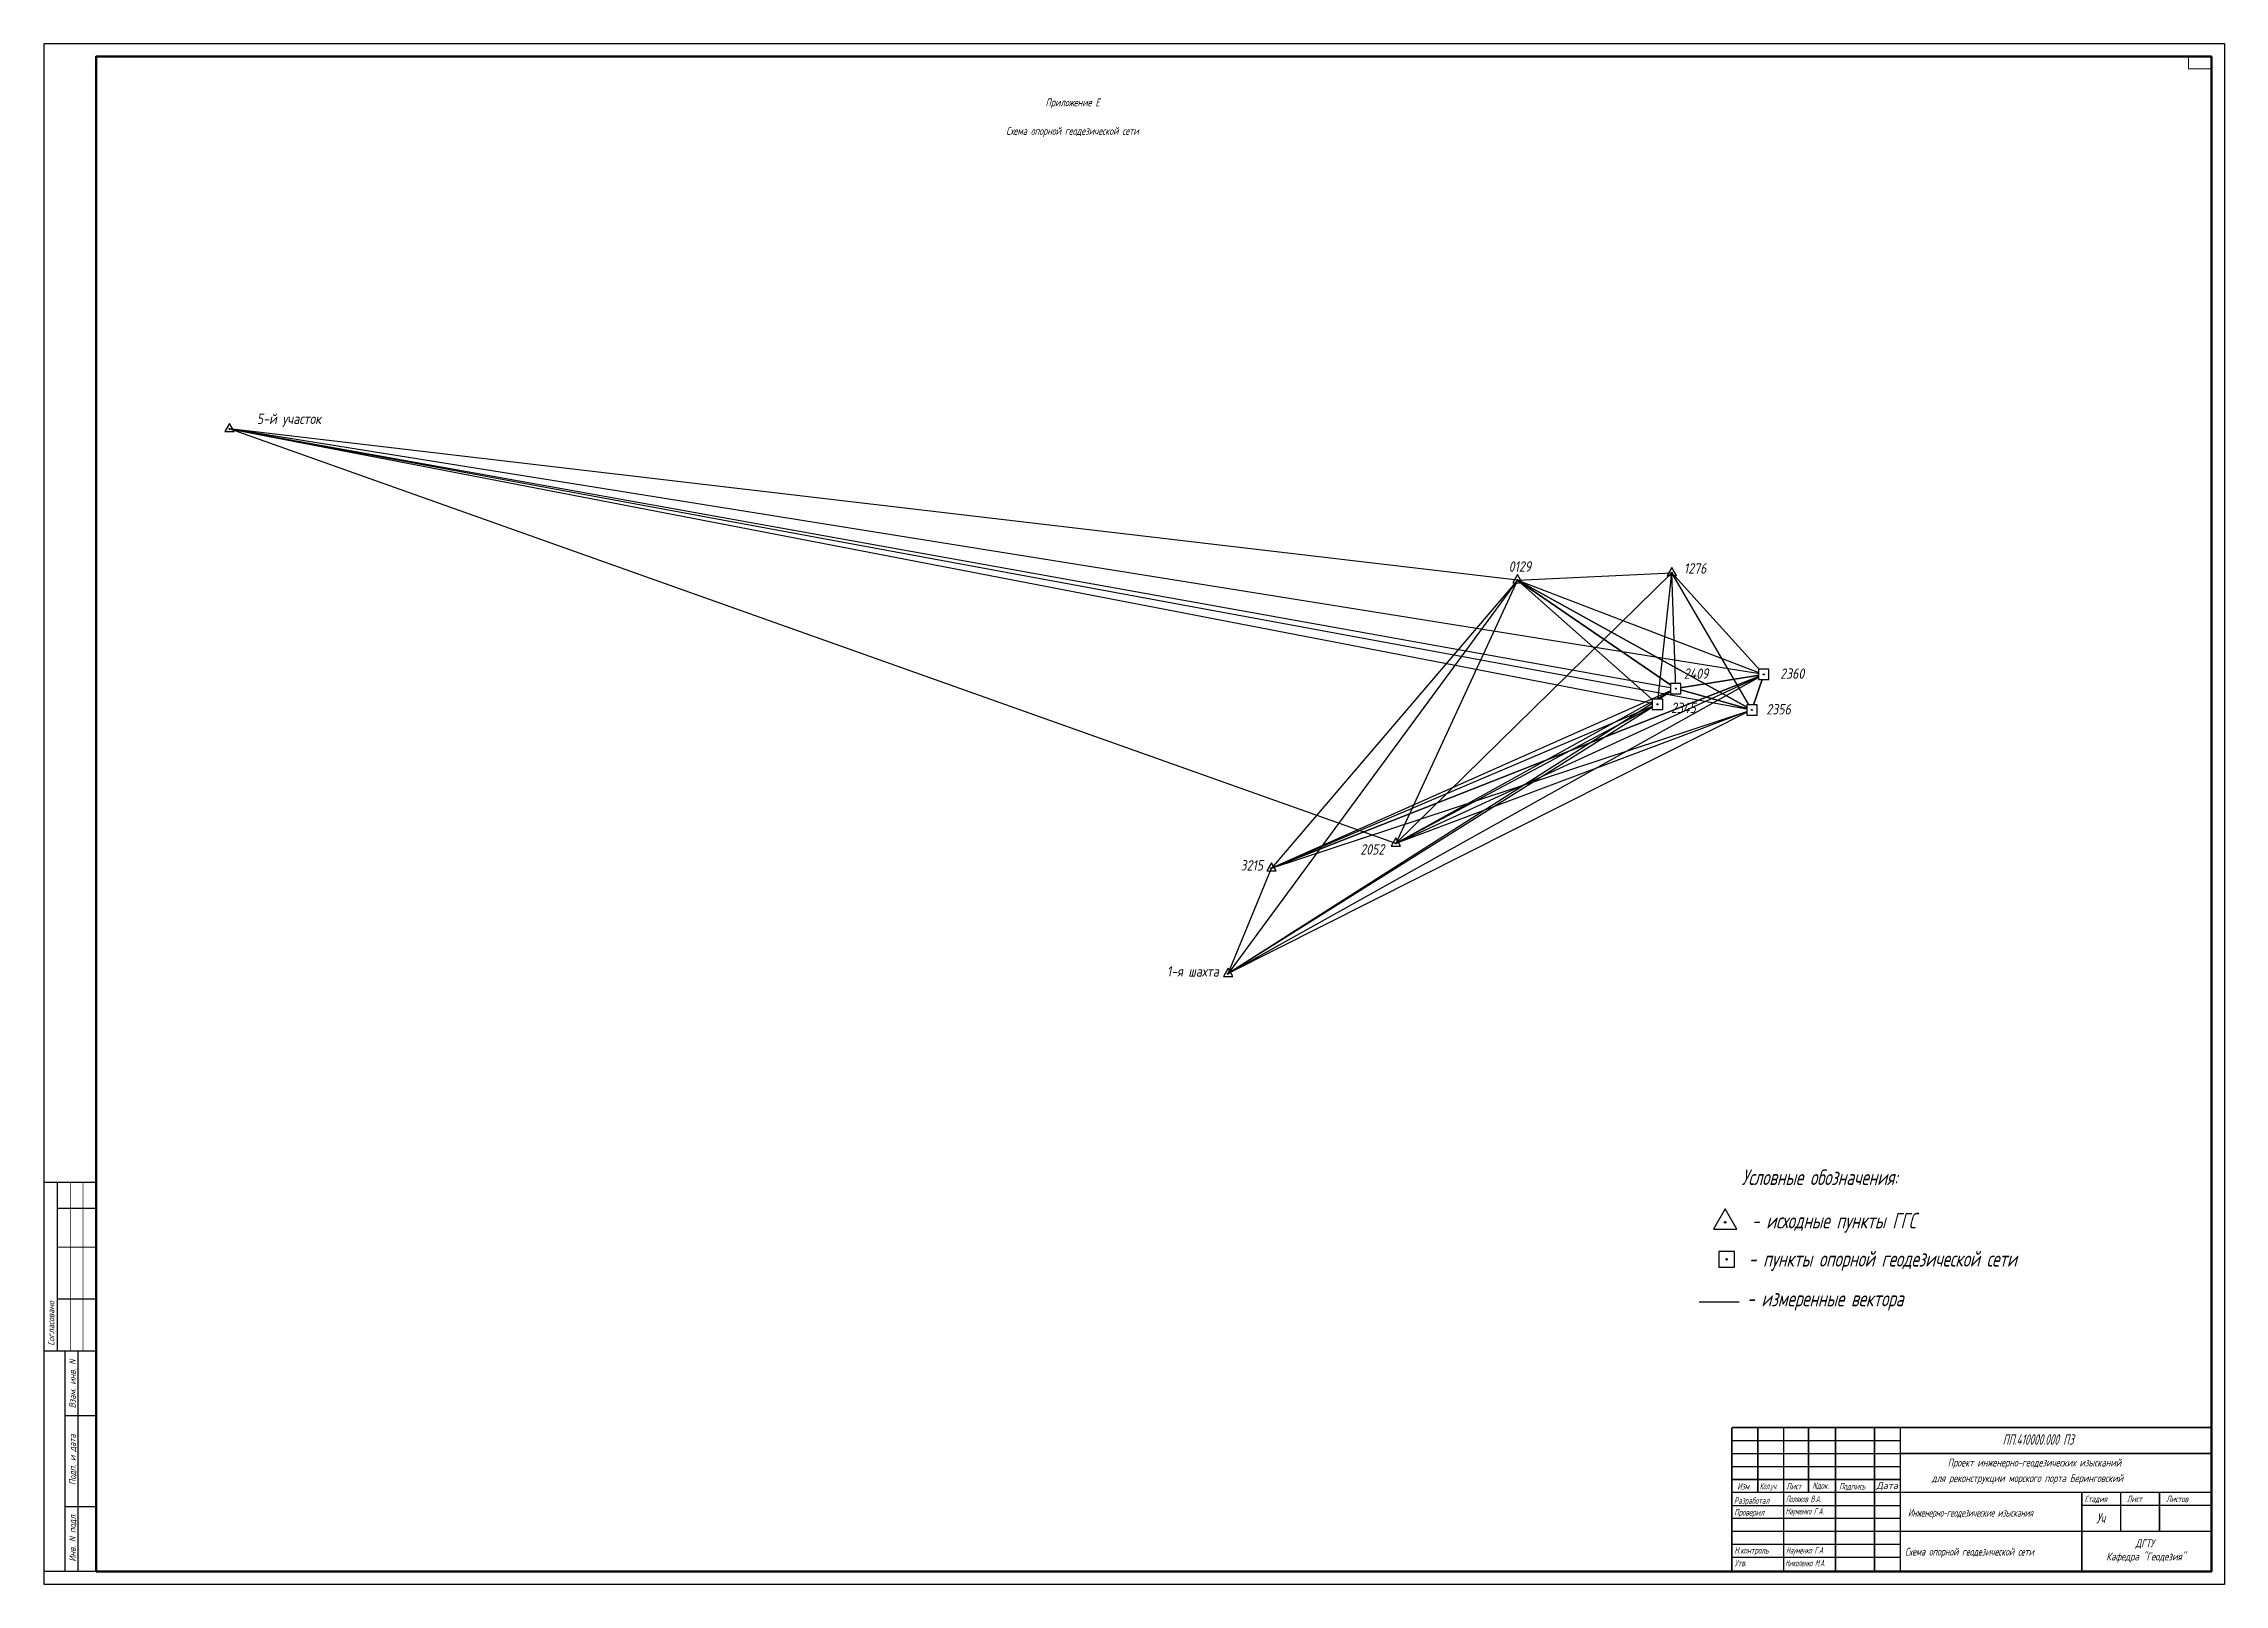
# Paper-space layout 'Приложение Н' of a CAD drawing. Extents: x -1 to 840, y -1 to 593.
# The model-space entities are those that its viewports show. They can reach past a viewport. Long polylines and large blocks are cut down to what shows.
import ezdxf
from ezdxf.enums import TextEntityAlignment as Align

# ---------------------------------------------------------------- set-up
doc = ezdxf.new("R2010")
doc.units = 0
doc.linetypes.add('CONTI', pattern=[0])
doc.layers.add('BaseLine', color=3, linetype='Continuous', true_color=0x00ff00)
for name, color, linetype in [('VPORTS', 7, 'Continuous'), ('геология', 7, 'CONTI'), ('Оформление', 7, 'Continuous')]:
    doc.layers.add(name, color=color, linetype=linetype)
doc.layers.add('ТГИ7-Штамп', color=7, linetype='Continuous', lineweight=25)
doc.layers.add('Точки', color=7, linetype='Continuous', lineweight=0, true_color=0xffffff)
doc.styles.add('Bm431', font='')
doc.styles.add('D431', font='')
doc.styles.add('GOST 2.304', font='cs_gost2304.shx', dxfattribs={"oblique": 15, "height": 2})
doc.styles.add('Simplex', font='simplex.shx', dxfattribs={"width": 0.8, "oblique": 12})
doc.styles.add('T132', font='')
doc.styles.add('VNIPISIMPLEXCUR', font='simplex.shx', dxfattribs={"width": 0.8, "oblique": 15})
doc.styles.get('Bm431').set_extended_font_data('Bm431', italic=True)
doc.styles.get('D431').set_extended_font_data('D431', italic=True)
doc.styles.get('T132').set_extended_font_data('T132', bold=True)

# ---------------------------------------------------------------- blocks, each defined once
blk = doc.blocks.new('*U6')
at = {"linetype": 'Continuous', "lineweight": -2}
h = blk.add_hatch(color=0, dxfattribs=at)
edge = h.paths.add_edge_path()
edge.add_arc((0, 0), 0.1, 0, 360)
at = {"color": 0, "linetype": 'Continuous', "lineweight": -2}
blk.add_lwpolyline([(-1.5, -0.87), (1.5, -0.87), (0, 1.73)], close=True, dxfattribs=at)
blk.add_circle((0, 0), 0.1, dxfattribs=at)
at = {"color": 0, "linetype": 'Continuous', "lineweight": -2, "style": 'Bm431'}
blk.add_attdef('Название_пункта', text='', height=2, dxfattribs=at).set_placement((-2, -1), align=Align.RIGHT)
for tag, p in [('Отметка_центра', (2, 0.7)), ('Отметка_земли', (2, -2.7))]:
    blk.add_attdef(tag, p, '', height=2, dxfattribs=at)
blk = doc.blocks.new('*U11')
at = {"color": 0, "linetype": 'Continuous', "lineweight": -2, "style": 'D431'}
blk.add_attdef('Номер_пункта', text='', height=2, dxfattribs=at).set_placement((-2, -1), align=Align.RIGHT)
at = {"color": 0, "linetype": 'Continuous', "lineweight": -2, "style": 'Bm431'}
for tag, p in [('Отметка_центра', (7, 0.7)), ('Отметка_земли', (7, -2.7))]:
    blk.add_attdef(tag, text='', height=2, dxfattribs=at).set_placement(p, align=Align.CENTER)
at = {"color": 0, "linetype": 'Continuous', "lineweight": -2, "style": 'Bm431', "flags": 1}
blk.add_attdef('Код', (0, -5.5), '', height=2, dxfattribs=at)
at = {"color": 0, "linetype": 'Continuous', "lineweight": -2}
blk.add_wipeout([(-1, 1), (1, 1), (1, -1), (-1, -1)], dxfattribs=at)
at = {"linetype": 'Continuous', "lineweight": -2}
h = blk.add_hatch(color=0, dxfattribs=at)
edge = h.paths.add_edge_path()
edge.add_arc((0, 0), 0.1, 0, 360)
at = {"color": 0, "linetype": 'Continuous', "lineweight": -2}
blk.add_lwpolyline([(-1, -1), (1, -1), (1, 1), (-1, 1)], close=True, dxfattribs=at)
blk.add_circle((0, 0), 0.1, dxfattribs=at)
blk = doc.blocks.new('*U13')
at = {"linetype": 'Continuous', "lineweight": -2}
h = blk.add_hatch(color=0, dxfattribs=at)
edge = h.paths.add_edge_path()
edge.add_arc((0, 0), 0.1, 0, 360)
at = {"color": 0, "linetype": 'Continuous', "lineweight": -2}
blk.add_lwpolyline([(-0.9, -0.52), (0.9, -0.52), (0, 1.04)], close=True, dxfattribs=at)
blk.add_circle((0, 0), 0.1, dxfattribs=at)
at = {"color": 0, "linetype": 'Continuous', "lineweight": 20, "style": 'Bm431'}
blk.add_attdef('Название_пункта', text='', height=1.3, dxfattribs=at).set_placement((-2, -1), align=Align.RIGHT)
at = {"color": 0, "linetype": 'Continuous', "lineweight": 20, "style": 'T132'}
for tag, p in [('Отметка_центра', (2, 0.7)), ('Отметка_земли', (2, -2.7))]:
    blk.add_attdef(tag, p, '', height=1.5, dxfattribs=at)
blk = doc.blocks.new('*U15')
at = {"color": 0, "linetype": 'Continuous', "lineweight": -2, "style": 'Bm431', "flags": 1}
blk.add_attdef('Код', (0, -5.5), '', height=2, dxfattribs=at)
at = {"color": 0, "linetype": 'Continuous', "lineweight": -2}
blk.add_wipeout([(-1, 1), (1, 1), (1, -1), (-1, -1)], dxfattribs=at)
at = {"linetype": 'Continuous', "lineweight": -2}
h = blk.add_hatch(color=0, dxfattribs=at)
edge = h.paths.add_edge_path()
edge.add_arc((0, 0), 0.1, 0, 360)
at = {"color": 0, "linetype": 'Continuous', "lineweight": -2}
blk.add_lwpolyline([(-1, -1), (1, -1), (1, 1), (-1, 1)], close=True, dxfattribs=at)
blk.add_circle((0, 0), 0.1, dxfattribs=at)
at = {"color": 0, "linetype": 'Continuous', "lineweight": -2, "style": 'D431'}
blk.add_attdef('Номер_пункта', text='', height=2, dxfattribs=at).set_placement((-2, -1), align=Align.RIGHT)
at = {"color": 0, "linetype": 'Continuous', "lineweight": -2, "style": 'Bm431'}
for tag, p in [('Отметка_центра', (8, 0.7)), ('Отметка_земли', (8, -2.7))]:
    blk.add_attdef(tag, text='', height=2, dxfattribs=at).set_placement(p, align=Align.CENTER)

msp = doc.modelspace()

# ---------------------------------------------------------------- linework, layer by layer
at = {"layer": 'BaseLine', "color": 95, "linetype": 'Continuous', "lineweight": 30}
for p, q in [((6641049, 793477, 151), (6648390, 792123, 2)), ((6647260, 792749, 26), (6641049, 793477, 151)), ((6646674, 791480, 9), (6641049, 793477, 151)), ((6641049, 793477, 151), (6648023, 792226, 4)), ((6641049, 793477, 151), (6647935, 792150, 4)), ((6648447, 792294, 2), (6641049, 793477, 151)), ((6646674, 791480, 9), (6648004, 792784, 30)), ((6647260, 792749, 26), (6648004, 792784, 30)), ((6647935, 792150, 4), (6648004, 792784, 30)), ((6648004, 792784, 30), (6648447, 792294, 2)), ((6648390, 792123, 2), (6648004, 792784, 30)), ((6648023, 792226, 4), (6648004, 792784, 30)), ((6647260, 792749, 26), (6645864, 790852, 86)), ((6647260, 792749, 26), (6646073, 791360, 42)), ((6647260, 792749, 26), (6646674, 791480, 9)), ((6647260, 792749, 26), (6648447, 792294, 2)), ((6647260, 792749, 26), (6648390, 792123, 2)), ((6647260, 792749, 26), (6648023, 792226, 4)), ((6647935, 792150, 4), (6647260, 792749, 26)), ((6645864, 790852, 86), (6648447, 792294, 2)), ((6646073, 791360, 42), (6648447, 792294, 2)), ((6646674, 791480, 9), (6648447, 792294, 2)), ((6648023, 792226, 4), (6648447, 792294, 2)), ((6648447, 792294, 2), (6648023, 792226, 4)), ((6648390, 792123, 2), (6648447, 792294, 2)), ((6648447, 792294, 2), (6648390, 792123, 2)), ((6648023, 792226, 4), (6645864, 790852, 86)), ((6647935, 792150, 4), (6645864, 790852, 86)), ((6648023, 792226, 4), (6646073, 791360, 42)), ((6647935, 792150, 4), (6646073, 791360, 42)), ((6648023, 792226, 4), (6646674, 791480, 9)), ((6647935, 792150, 4), (6646674, 791480, 9)), ((6648023, 792226, 4), (6648390, 792123, 2)), ((6648390, 792123, 2), (6648023, 792226, 4)), ((6648390, 792123, 2), (6645864, 790852, 86)), ((6646073, 791360, 42), (6648390, 792123, 2)), ((6648390, 792123, 2), (6646674, 791480, 9)), ((6645864, 790852, 86), (6646073, 791360, 42))]:
    msp.add_line(p, q, dxfattribs=at)
at = {"layer": 'BaseLine', "color": 95, "lineweight": 30}
for p, q in [((6641049, 793477, 151), (6647935, 792150, 4)), ((6641049, 793477, 151), (6648023, 792226, 4)), ((6641049, 793477, 151), (6648390, 792123, 2)), ((6648447, 792294, 2), (6641049, 793477, 151)), ((6646674, 791480, 9), (6641049, 793477, 151)), ((6647260, 792749, 26), (6641049, 793477, 151)), ((6646674, 791480, 9), (6648004, 792784, 30)), ((6647260, 792749, 26), (6648004, 792784, 30)), ((6647935, 792150, 4), (6648004, 792784, 30)), ((6648023, 792226, 4), (6648004, 792784, 30)), ((6648390, 792123, 2), (6648004, 792784, 30)), ((6648004, 792784, 30), (6648447, 792294, 2)), ((6647260, 792749, 26), (6645864, 790852, 86)), ((6647260, 792749, 26), (6646073, 791360, 42)), ((6647260, 792749, 26), (6646674, 791480, 9)), ((6648023, 792226, 4), (6647260, 792749, 26)), ((6648390, 792123, 2), (6647260, 792749, 26)), ((6647260, 792749, 26), (6648447, 792294, 2)), ((6647935, 792150, 4), (6647260, 792749, 26)), ((6645864, 790852, 86), (6648447, 792294, 2)), ((6648447, 792294, 2), (6646073, 791360, 42)), ((6646674, 791480, 9), (6648447, 792294, 2)), ((6648023, 792226, 4), (6648447, 792294, 2)), ((6648447, 792294, 2), (6648023, 792226, 4)), ((6648390, 792123, 2), (6648447, 792294, 2)), ((6648447, 792294, 2), (6648390, 792123, 2)), ((6648023, 792226, 4), (6645864, 790852, 86)), ((6647935, 792150, 4), (6645864, 790852, 86)), ((6648023, 792226, 4), (6646073, 791360, 42)), ((6647935, 792150, 4), (6646073, 791360, 42)), ((6648023, 792226, 4), (6646674, 791480, 9)), ((6647935, 792150, 4), (6646674, 791480, 9)), ((6648390, 792123, 2), (6648023, 792226, 4)), ((6648023, 792226, 4), (6648390, 792123, 2)), ((6648390, 792123, 2), (6645864, 790852, 86)), ((6646073, 791360, 42), (6648390, 792123, 2)), ((6648390, 792123, 2), (6646674, 791480, 9)), ((6645864, 790852, 86), (6646073, 791360, 42))]:
    msp.add_line(p, q, dxfattribs=at)

# ---------------------------------------------------------------- block references
at = {"layer": 'Точки', "color": 1, "lineweight": 30}
ref = msp.add_blockref('*U13', (6641049, 793477, 151), dxfattribs=dict(at, xscale=25, yscale=25, zscale=25))
ref.add_attrib('Название_пункта', '5-й участок', dxfattribs={"layer": '0', "color": 0, "linetype": 'Continuous', "lineweight": 30, "height": 50, "style": 'Simplex', "oblique": 12, "width": 0.8}).set_placement((6641491, 793501, 151), align=Align.RIGHT)
ref = msp.add_blockref('*U13', (6647260, 792749, 26), dxfattribs=dict(at, xscale=25, yscale=25, zscale=25))
ref.add_attrib('Название_пункта', '0129', dxfattribs={"layer": '0', "color": 0, "linetype": 'Continuous', "lineweight": 30, "height": 50, "style": 'Simplex', "oblique": 12, "width": 0.8}).set_placement((6647326, 792789, 26), align=Align.RIGHT)
ref = msp.add_blockref('*U13', (6648004, 792784, 30), dxfattribs=dict(at, xscale=25, yscale=25, zscale=25))
ref.add_attrib('Название_пункта', '1276', dxfattribs={"layer": '0', "color": 0, "linetype": 'Continuous', "lineweight": 30, "height": 50, "style": 'Simplex', "oblique": 12, "width": 0.8}).set_placement((6648171, 792780, 30), align=Align.RIGHT)
ref = msp.add_blockref('*U13', (6646674, 791480, 9), dxfattribs=dict(at, xscale=25, yscale=25, zscale=25))
ref.add_attrib('Название_пункта', '2052', dxfattribs={"layer": '0', "color": 0, "linetype": 'Continuous', "lineweight": 30, "height": 50, "style": 'Simplex', "oblique": 12, "width": 0.8}).set_placement((6646618, 791426, 9), align=Align.RIGHT)
ref = msp.add_blockref('*U13', (6646073, 791360, 42), dxfattribs=dict(at, xscale=25, yscale=25, zscale=25))
ref.add_attrib('Название_пункта', '3215', dxfattribs={"layer": '0', "color": 0, "linetype": 'Continuous', "lineweight": 30, "height": 50, "style": 'Simplex', "oblique": 12, "width": 0.8}).set_placement((6646033, 791349, 42), align=Align.RIGHT)
ref = msp.add_blockref('*U13', (6645864, 790852, 86), dxfattribs=dict(at, xscale=25, yscale=25, zscale=25))
ref.add_attrib('Название_пункта', '1-я шахта', dxfattribs={"layer": '0', "color": 0, "linetype": 'Continuous', "lineweight": 30, "height": 50, "style": 'Simplex', "oblique": 12, "width": 0.8}).set_placement((6645820, 790838, 86), align=Align.RIGHT)

# ---------------------------------------------------------------- next in the draw order: block references
at = {"layer": 'Точки', "color": 0, "lineweight": 30}
ref = msp.add_blockref('*U15', (6648023, 792226, 4), dxfattribs=dict(at, xscale=25, yscale=25, zscale=25))
ref.add_attrib('Номер_пункта', '2409', dxfattribs={"layer": '0', "color": 0, "linetype": 'Continuous', "lineweight": -2, "height": 50, "style": 'VNIPISIMPLEXCUR', "oblique": 12, "width": 0.8}).set_placement((6648181, 792273, 4), align=Align.RIGHT)
ref = msp.add_blockref('*U15', (6648447, 792294, 2), dxfattribs=dict(at, xscale=25, yscale=25, zscale=25))
ref.add_attrib('Номер_пункта', '2360', dxfattribs={"layer": '0', "color": 0, "linetype": 'Continuous', "lineweight": -2, "height": 50, "style": 'VNIPISIMPLEXCUR', "oblique": 12, "width": 0.8}).set_placement((6648643, 792273, 2), align=Align.RIGHT)
ref = msp.add_blockref('*U15', (6648390, 792123, 2), dxfattribs=dict(at, xscale=25, yscale=25, zscale=25))
ref.add_attrib('Номер_пункта', '2356', dxfattribs={"layer": '0', "color": 0, "linetype": 'Continuous', "lineweight": -2, "height": 50, "style": 'VNIPISIMPLEXCUR', "oblique": 12, "width": 0.8}).set_placement((6648578, 792101, 2), align=Align.RIGHT)

# ---------------------------------------------------------------- next in the draw order: block references
ref = msp.add_blockref('*U15', (6647935, 792150, 4), dxfattribs=dict(at, xscale=25, yscale=25, zscale=25))
ref.add_attrib('Номер_пункта', '2345', dxfattribs={"layer": '0', "color": 0, "linetype": 'Continuous', "lineweight": -2, "height": 50, "style": 'VNIPISIMPLEXCUR', "oblique": 12, "width": 0.8}).set_placement((6648120, 792108, 4), align=Align.RIGHT)

psp = doc.layouts.new('Приложение Н')

# ---------------------------------------------------------------- linework, layer by layer
at = {"layer": 'геология', "lineweight": 20}
psp.add_lwpolyline([(826.24, 588.34), (835.08, 588.34), (835.08, 583.66), (826.24, 583.66)], close=True, dxfattribs=at)
at = {"layer": 'Оформление', "color": 0, "linetype": 'ByBlock', "lineweight": -2}
for points, const_width in [([(-0.92, 154.34), (19.08, 154.34)], 0.5), ([(4.08, 89.34), (4.08, 154.34)], 0.5), ([(9.08, 89.34), (9.08, 154.34)], 0.25), ([(14.08, 89.34), (14.08, 154.34)], 0.25), ([(4.08, 144.34), (19.08, 144.34)], 0.5), ([(4.08, 129.34), (19.08, 129.34)], 0.5), ([(19.08, 109.34), (4.08, 109.34)], 0.5), ([(-0.92, 89.34), (19.08, 89.34)], 0.5), ([(7.08, 4.34), (7.08, 89.34)], 0.5), ([(12.08, 4.34), (12.08, 89.34)], 0.5), ([(19.08, 64.34), (7.08, 64.34)], 0.5), ([(650.08, 59.8), (835.08, 59.8)], 0.6), ([(650.08, 4.49), (650.08, 59.8)], 0.6), ([(660.08, 34.8), (660.08, 59.8)], 0.6), ([(670.08, 4.8), (670.08, 59.8)], 0.6), ([(679.63, 34.8), (679.63, 59.8)], 0.6), ([(690.08, 4.8), (690.08, 59.8)], 0.6), ([(705.08, 4.8), (705.08, 59.8)], 0.6), ([(715.08, 4.8), (715.08, 59.8)], 0.6), ([(715.08, 49.8), (835.08, 49.8)], 0.6), ([(650.08, 39.8), (715.08, 39.8)], 0.6), ([(650.08, 34.8), (835.08, 34.8)], 0.6), ([(785.08, 34.8), (785.08, 4.8)], 0.6), ([(800.08, 34.8), (800.08, 19.8)], 0.6), ([(815.08, 34.8), (815.08, 19.8)], 0.6), ([(19.08, 29.34), (7.08, 29.34)], 0.5), ([(785.08, 29.8), (835.08, 29.8)], 0.6), ([(715.08, 19.8), (835.08, 19.8)], 0.6), ([(19.08, 4.34), (-0.92, 4.34)], 0.5)]:
    psp.add_lwpolyline(points, dxfattribs=dict(at, const_width=const_width))
for points in [[(650.08, 54.8), (715.08, 54.8)], [(650.08, 49.8), (715.08, 49.8)], [(650.08, 44.8), (715.08, 44.8)], [(650.08, 29.8), (715.08, 29.8)], [(650.08, 24.8), (715.08, 24.8)], [(650.08, 19.8), (835.08, 19.8)], [(650.08, 14.8), (715.08, 14.8)], [(650.08, 9.8), (715.08, 9.8)]]:
    psp.add_lwpolyline(points, dxfattribs=at)
at = {"layer": 'ТГИ7-Штамп', "color": 95, "lineweight": 25, "elevation": -4.75}
psp.add_lwpolyline([(637.41, 108.28), (652.91, 108.28)], dxfattribs=at)

# ---------------------------------------------------------------- block references
at = {"layer": 'ТГИ7-Штамп', "color": 1, "lineweight": 25, "xscale": 3, "yscale": 3, "zscale": 3}
psp.add_blockref('*U6', (647.49, 138.94), dxfattribs=at)
at = {"layer": 'ТГИ7-Штамп', "lineweight": 25, "xscale": 3, "yscale": 3, "zscale": 3}
psp.add_blockref('*U11', (648.05, 124.66), dxfattribs=at)

# ---------------------------------------------------------------- texts
at = {"layer": 'Оформление', "color": 0, "linetype": 'ByBlock', "lineweight": 20, "style": 'GOST 2.304', "oblique": 15}
for s, p in [('Согласовано', (2.97, 91.39)), ('Взам. инв. N', (11.2, 67.2)), ('Подп. и дата', (11.2, 37.6)), ('Инв. N подл.', (11.2, 8.08))]:
    psp.add_text(s, height=2.5, rotation=90, dxfattribs=at).set_placement(p)
at = {"layer": 'Оформление', "style": 'GOST 2.304', "oblique": 15}
for s, height, width, p in [('ПП.410000.000 ПЗ', 4, 0.8, (754.54, 53.19)), ('Проект инженерно-геодезических изысканий', 3, 0.8, (733.34, 44.77)), ('Изм.', 2.5, 0.8, (652.18, 35.88)), ('Кол.уч.', 2.5, 0.7, (660.79, 35.99)), ('Лист', 2.5, 0.8, (671.04, 35.95)), ('Nдок.', 2.5, 0.8, (681.16, 36.21)), ('Подпись', 2.5, 0.8, (691.46, 35.9)), ('для реконструкции морского порта Беринговский', 3, 0.8, (727.22, 38.79)), ('Разработал', 2.5, 0.8, (650.9, 30.38)), ('Проверил', 2.5, 0.8, (650.95, 25.86)), ('Науменко Г.А.', 2.5, 0.7, (670.77, 26.32)), ('Поляков В.А.', 2.5, 0.7, (670.93, 31)), ('Инженерно-геодезические изыскания', 3, 0.7, (718.01, 25.44)), ('Стадия', 2.5, 0.8, (786.2, 31.02)), ('Лист', 2.5, 0.8, (802.46, 31.02)), ('Листов', 2.5, 0.8, (817.65, 31.02)), ('Н.контроль', 2.5, 0.8, (651.04, 11.21)), ('Утв.', 2.5, 0.8, (651.19, 6.31)), ('Николенко М.А.', 2.5, 0.65, (670.68, 6.31)), ('Науменко Г.А.', 2.5, 0.7, (671, 11.23)), ('Схема опорной геодезической сети', 3, 0.77, (716.86, 10.43))]:
    psp.add_text(s, height=height, dxfattribs=dict(at, width=width)).set_placement(p)
at = {"layer": 'Оформление', "style": 'GOST 2.304', "oblique": 15, "width": 0.773751}
psp.add_text('Дата', height=2.5, rotation=0.02547, dxfattribs=at).set_placement((705.87, 36.15), (714.16, 36.15), align=Align.FIT)
at = {"layer": 'Оформление', "style": 'GOST 2.304', "oblique": 15, "width": 0.8}
psp.add_text('Уч', height=4, dxfattribs=at).set_placement((792.37, 22.86), align=Align.CENTER)
at = {"layer": 'Оформление', "style": 'GOST 2.304', "oblique": 15}
for s, p in [('Кафедра "Геодезия"', (809.76, 8.54)), ('ДГТУ', (809.39, 13.66))]:
    psp.add_text(s, height=3, dxfattribs=at).set_placement(p, align=Align.CENTER)
at = {"layer": 'ТГИ7-Штамп', "lineweight": 25, "style": 'GOST 2.304', "oblique": 15, "width": 0.875}
for s, p in [('Приложение Е', (395.78, 569.19)), ('Схема опорной геодезической сети', (395.7, 558.17))]:
    psp.add_text(s, height=3, dxfattribs=at).set_placement(p, align=Align.CENTER)
for s, p in [('Условные обозначения:', (653.88, 153.29)), (' - исходные пункты ГГС', (655.06, 136.56)), (' - пункты опорной геодезической сети', (653.88, 121.84, -4.75)), (' - измеренные вектора ', (653.2, 106.51, -4.75))]:
    psp.add_text(s, height=6, dxfattribs=at).set_placement(p)

# ---------------------------------------------------------------- next in the draw order: linework, layer by layer
at = {"color": 0, "linetype": 'Continuous', "lineweight": 25}
psp.add_lwpolyline([(-0.92, -0.66), (-0.92, 593.34), (840.08, 593.34), (840.08, -0.66)], close=True, dxfattribs=at)
at = {"color": 0, "linetype": 'Continuous', "lineweight": 50}
psp.add_lwpolyline([(19.08, 4.34), (19.08, 588.34), (835.08, 588.34), (835.08, 4.34)], close=True, dxfattribs=at)

# ---------------------------------------------------------------- next in the draw order: viewports
at = {"layer": 'VPORTS'}
psp.add_viewport(center=(427.08, 296.34), size=(816, 584), view_center_point=(6645506.01, 791621.49), view_height=7300, dxfattribs=at)

doc.saveas('drawing.dxf')
